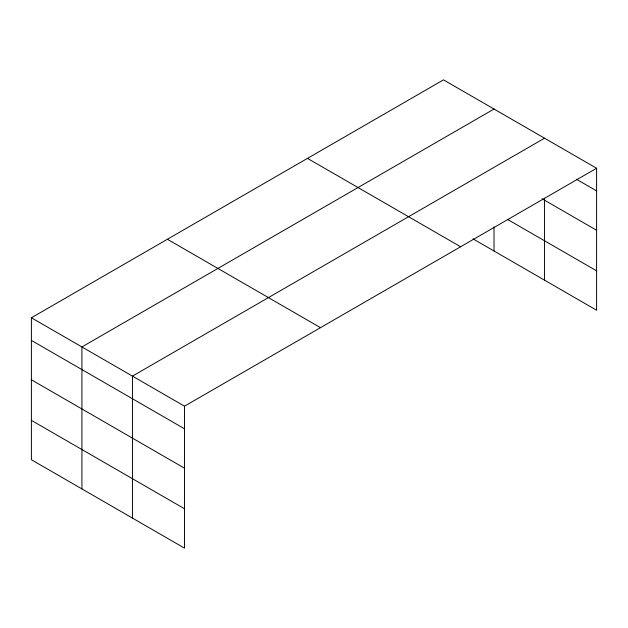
<?xml version="1.0" encoding="UTF-8"?>
<svg xmlns="http://www.w3.org/2000/svg" width="628" height="628" viewBox="0 0 628 628"><rect width="100%" height="100%" fill="white"/><g stroke="black" fill="none" stroke-linecap="round" stroke-linejoin="round"><path stroke-width="0.94" d="M596.6 168.257L443.494 79.858L31.4 317.776L31.4 459.743L184.506 548.142L184.506 406.175L596.6 168.257L596.6 310.224L472.97 238.844M544.547 198.291L544.547 280.166M494.016 109.029L81.923 346.946L81.923 488.914M544.547 138.199L132.453 376.117L132.453 518.084M576.449 179.255L596.6 190.888M542.019 198.754L596.6 230.272M507.495 219.392L596.6 270.841M307.5 158.374L460.607 246.765M167.393 239.268L320.5 327.659M31.4 317.776L184.506 406.175M31.4 340.415L184.506 428.806M31.4 379.791L184.506 468.19M31.4 420.368L184.506 508.759M494.016 226.983L494.016 250.996"/></g></svg>
